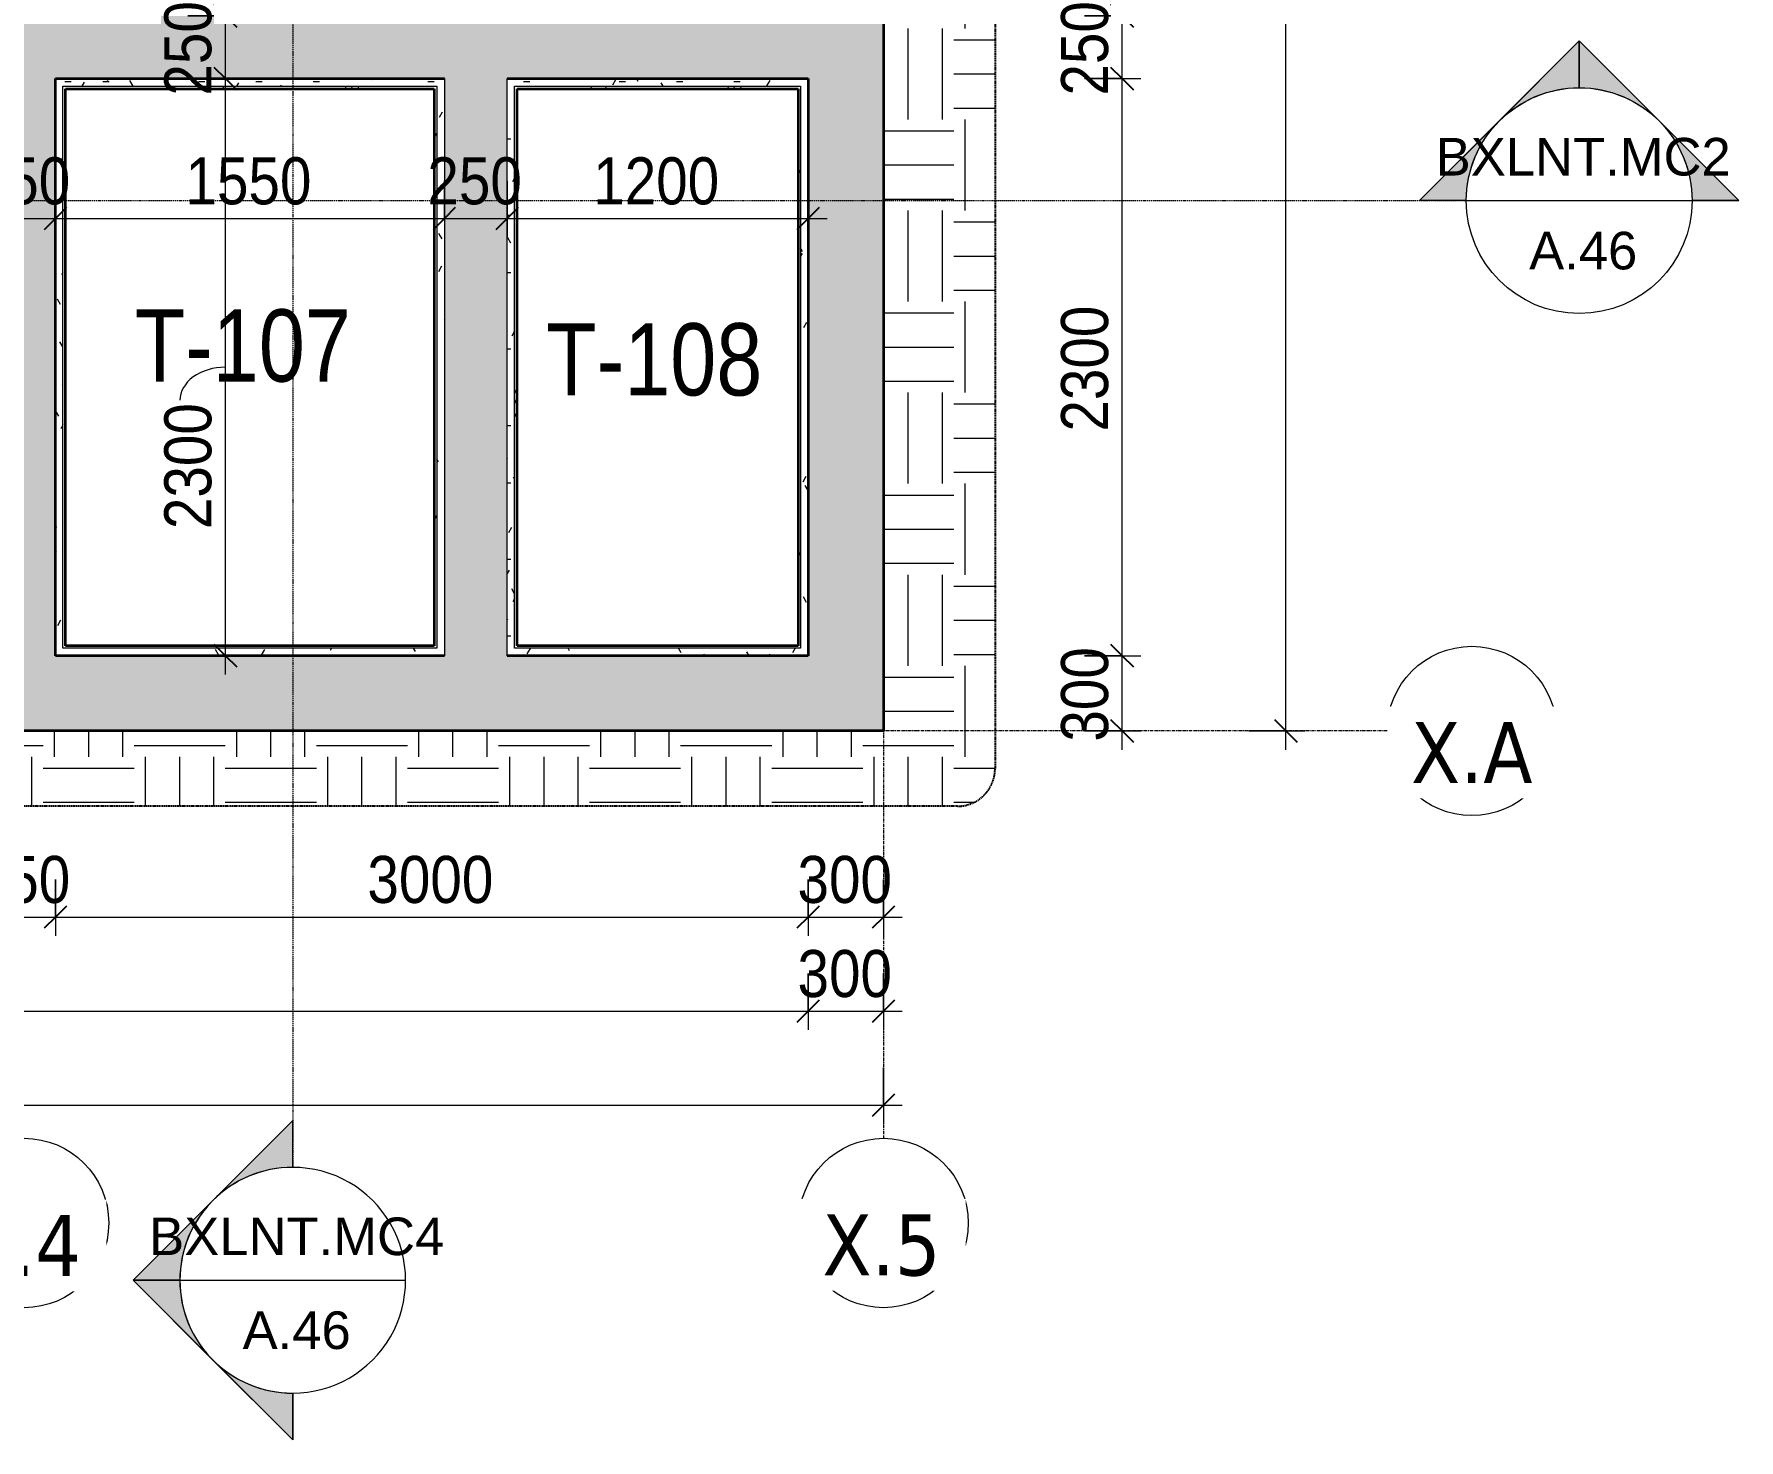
# Model space of a CAD drawing. Header units: millimetres. Extents: x 83532 to 228915, y -7302 to 22802.
# Drawn here: x 97948 to 104742, y 12111 to 17715 of the extents above; entities that cross this region are included whole.
import ezdxf

# ---------------------------------------------------------------- set-up
doc = ezdxf.new("R2010")
doc.units = ezdxf.units.MM
for name, pattern in [('Dash - Tight', [4.5, 3, -1.5]), ('Dash Dot 3_16_', [7.9375, 4.7625, -1.5875, 0, -1.5875]), ('Grid Line', [22.225, 12.7, -3.175, 3.175, -3.175]), ('Hidden', [7.14375, 4.7625, -2.38125])]:
    doc.linetypes.add(name, pattern=pattern)
for name, color, linetype, lineweight in [('A-ANNO-DIMS', 211, 'Continuous', 9), ('A-ANNO-DIMS-75', 211, 'Continuous', 9), ('A-DETL-GENF-1', 9, 'Continuous', 18), ('A-DETL-GENF-2', 92, 'Dash - Tight', 18), ('A-DETL-GENF-3', 92, 'Hidden', 25), ('A-DETL-MEDM', 33, 'Continuous', 35), ('A-DETL-THIN', 151, 'Continuous', 18), ('A-WALL', 113, 'Continuous', 18), ('A-WALL-PATT-1', 111, 'Continuous', 18), ('G-ANNO-SYMB', 111, 'Continuous', 9), ('G-ANNO-SYMB-1', 111, 'Dash Dot 3_16_', 18), ('G-IMPT-1', 7, 'Continuous', 18), ('I-WALL-1', 2, 'Continuous', 35), ('M-EQPM', 50, 'Continuous', 18), ('S-GRID-1', 1, 'Grid Line', 9), ('S-GRID-IDEN', 1, 'Continuous', 9)]:
    doc.layers.add(name, color=color, linetype=linetype, lineweight=lineweight)
doc.styles.add('Arial', font='arial.ttf', dxfattribs={"height": 150})
doc.styles.add('Tahoma_B', font='tahomabd.ttf', dxfattribs={"height": 243.75})
doc.styles.add('UTM Avo', font='', dxfattribs={"width": 0.9, "height": 187.5})
doc.styles.add('VNI-Helve-Condense', font='', dxfattribs={"height": 288})
doc.styles.get('UTM Avo').set_extended_font_data('UTM Avo')
doc.styles.get('VNI-Helve-Condense').set_extended_font_data('VNI-Helve-Condense')
doc.dimstyles.new('1_Dim_chi_tiet_2_5', dxfattribs={"dimscale": 304.8, "dimtxt": 187.368928, "dimasz": 0.295276, "dimexe": 0.246063, "dimexo": 0.0625, "dimgap": 0.024606, "dimtad": 1, "dimdec": 0, "dimrnd": 5, "dimzin": 0, "dimdsep": 46, "dimtxsty": 'UTM Avo', "dimblk1": 'OBLIQUE', "dimblk2": 'OBLIQUE', "dimsah": 1, "dimcen": 0.09, "dimdle": 0.246063, "dimazin": 0, "dimtfac": 1, "dimtdec": 4, "dimtix": 1, "dimtmove": 0, "dimatfit": 3, "dimfxl": 0.492126, "dimfxlon": 1, "dimtvp": 1, "dimtolj": 1, "dimtzin": 0, "dimarcsym": 2})
doc.dimstyles.new('1_Dim_chi_tiet_2_5_1', dxfattribs={"dimscale": 304.8, "dimtxt": 187.368928, "dimasz": 0.295276, "dimexe": 0.246063, "dimexo": 0.0625, "dimgap": 0.024606, "dimtad": 1, "dimdec": 0, "dimrnd": 5, "dimzin": 0, "dimdsep": 46, "dimtxsty": 'UTM Avo', "dimblk1": 'OBLIQUE', "dimblk2": 'OBLIQUE', "dimsah": 1, "dimcen": 0.09, "dimdle": 0.246063, "dimazin": 0, "dimtfac": 1, "dimtdec": 4, "dimtix": 1, "dimtmove": 1, "dimatfit": 3, "dimfxl": 0.492126, "dimfxlon": 1, "dimtvp": 1, "dimtolj": 1, "dimtzin": 0, "dimarcsym": 2})
pattern_1 = [(0, (0, 0), (304.8, 76.2), [25.146, -203.454, 25.146, -203.454, -1219.2]), (0, (0, 0), (304.8, 76.2), [-457.2, 25.146, -432.054, 25.146, -203.454, -533.4]), (0, (0, 0), (304.8, 76.2), [-1143, 25.146, -127.254, 25.146, -355.854]), (120, (114.3, 38.1), (-218.391136, 225.864543), [25.146, -203.454, 25.146, -203.454, -1219.2]), (120, (114.3, 38.1), (-218.391136, 225.864543), [-457.2, 25.146, -432.054, 25.146, -203.454, -533.4]), (120, (114.3, 38.1), (-218.391136, 225.864543), [-1143, 25.146, -127.254, 25.146, -355.854]), (240, (152.4, 190.5), (-86.408864, -302.064543), [25.146, -203.454, 25.146, -203.454, -1219.2]), (240, (152.4, 190.5), (-86.408864, -302.064543), [-457.2, 25.146, -432.054, 25.146, -203.454, -533.4]), (240, (152.4, 190.5), (-86.408864, -302.064543), [-1143, 25.146, -127.254, 25.146, -355.854])]
pattern_2 = [(63.435, (1790.26, 104.33), (-0.0014, 1524.001), [532.463, -2875.304]), (63.435, (266.26, 104.33), (-0.0014, 1524.001), [532.463, -2875.304]), (63.435, (2519.8, 398.8), (-0.0014, 1524.001), [532.463, -2875.304]), (63.435, (995.8, 398.8), (-0.0014, 1524.001), [532.463, -2875.304]), (63.435, (2409.4, 294.83), (-0.0014, 1524.001), [532.463, -2875.304]), (63.435, (885.4, 294.83), (-0.0014, 1524.001), [532.463, -2875.304]), (63.435, (2296.8, 890.1), (-0.0014, 1524.001), [258.802, -3148.965]), (63.435, (772.8, 890.1), (-0.0014, 1524.001), [258.802, -3148.965]), (63.435, (2223.2, 797.95), (-0.0014, 1524.001), [532.463, -2875.304]), (63.435, (699.2, 797.95), (-0.0014, 1524.001), [532.463, -2875.304]), (63.435, (2236.2, 864.1), (-0.0014, 1524.001), [532.463, -2875.304]), (63.435, (712.2, 864.1), (-0.0014, 1524.001), [532.463, -2875.304]), (63.435, (1621.35, 573.94), (-0.0014, 1524.001), [532.463, -2875.304]), (63.435, (97.35, 573.94), (-0.0014, 1524.001), [532.463, -2875.304]), (63.435, (1634.34, 651.9), (-0.0014, 1524.001), [532.463, -2875.304]), (63.435, (110.34, 651.9), (-0.0014, 1524.001), [532.463, -2875.304]), (63.435, (1637.84, 708.1), (-0.0014, 1524.001), [532.463, -2875.304]), (63.435, (113.84, 708.1), (-0.0014, 1524.001), [532.463, -2875.304])]

# ---------------------------------------------------------------- blocks, each defined once
blk = doc.blocks.new('TKTC_BE NGAM TANG HAM_260130 - TKTC_XREF_260130_MB BE NGAM TANG HAM_dwg-4017279-TKCS_BỂ XLNT - MẶT BẰNG ĐÁY BỂ')
at = {"layer": 'G-IMPT-1', "char_height": 288, "width": 1097.641, "attachment_point": 2, "line_spacing_factor": 1.081022, "style": 'VNI-Helve-Condense'}
for s, insert in [('T-107', (-104372.4, -148154.6)), ('T-108', (-102732.8, -148209.8))]:
    blk.add_mtext(s, dxfattribs=dict(at, insert=insert))
blk = doc.blocks.new('TKTC_BE NGAM TANG HAM_260130 - TKTC_BE NGAM TANG HAM_260130-2131746-TKCS_BỂ XLNT - MẶT BẰNG ĐÁY BỂ')
blk.add_blockref('TKTC_BE NGAM TANG HAM_260130 - TKTC_XREF_260130_MB BE NGAM TANG HAM_dwg-4017279-TKCS_BỂ XLNT - MẶT BẰNG ĐÁY BỂ', (169499.1, 147535))
blk = doc.blocks.new('BORDER VIEW - BORDER VIEW-3417079-TKCS_BỂ XLNT - MẶT BẰNG ĐÁY BỂ')
at = {"layer": 'A-DETL-GENF-3'}
for p, q in [((15994.7, 6669), (15994.7, 150)), ((15844.7, 0), (150, 0))]:
    blk.add_line(p, q, dxfattribs=at)
blk.add_arc((15844.7, 150), 150, 270, 0, dxfattribs=at)
blk = doc.blocks.new('Section - M_Section Head - Filled-352373-TKCS_BỂ XLNT - MẶT BẰNG ĐÁY BỂ')
at = {"layer": 'G-ANNO-SYMB'}
h = blk.add_hatch(color=256, dxfattribs=at)
edge = h.paths.add_edge_path()
edge.add_line((-6, 8.485), (-6, 6))
edge.add_arc((-6, 0), 6, 90, 135)
edge.add_line((-10.243, 4.243), (-6, 8.485))
h = blk.add_hatch(color=256, dxfattribs=at)
edge = h.paths.add_edge_path()
edge.add_line((-6, 8.485), (-1.757, 4.243))
edge.add_arc((-6, 0), 6, 45, 90)
edge.add_line((-6, 6), (-6, 8.485))
h = blk.add_hatch(color=256, dxfattribs=at)
edge = h.paths.add_edge_path()
edge.add_line((-14.485, 0), (-10.243, 4.243))
edge.add_arc((-6, 0), 6, 135, 180)
edge.add_line((-12, 0), (-14.485, 0))
h = blk.add_hatch(color=256, dxfattribs=at)
edge = h.paths.add_edge_path()
edge.add_line((2.485, 0), (0, 0))
edge.add_arc((-6, 0), 6, 360, 405)
edge.add_line((-1.757, 4.243), (2.485, 0))
for p, q in [((-6, 8.485), (-14.485, 0)), ((-6, 8.485), (-10.243, 4.243)), ((-6, 8.485), (2.485, 0)), ((-6, 6), (-6, 8.485)), ((-6, 8.485), (-6, 6)), ((-1.757, 4.243), (-6, 8.485)), ((-10.243, 4.243), (-14.485, 0)), ((2.485, 0), (-1.757, 4.243)), ((-14.485, 0), (-12, 0)), ((0, 0), (2.485, 0)), ((-12, 0), (-14.485, 0)), ((0, 0), (2.485, 0))]:
    blk.add_line(p, q, dxfattribs=at)
for start, end in [(360, 180), (90, 135), (45, 90), (135, 180), (360, 45), (180, 360)]:
    blk.add_arc((-6, 0), 6, start, end, dxfattribs=at)
blk = doc.blocks.new('Grid - M_Grid Head - Circle-353313-TKCS_BỂ XLNT - MẶT BẰNG ĐÁY BỂ')
at = {"layer": 'S-GRID-IDEN'}
blk.add_circle((0, 0), 4.5, dxfattribs=at)
blk = doc.blocks.new('DIMBLOCK1-TKCS_BỂ XLNT - MẶT BẰNG ĐÁY BỂ')
at = {"layer": 'A-ANNO-DIMS-75'}
for p, q in [((86182.6, 13970.3), (86182.6, 13745.3)), ((86182.6, 13820.3), (86182.6, 13970.3)), ((101032.6, 13970.3), (101032.6, 13745.3)), ((101032.6, 13820.3), (101032.6, 13970.3)), ((86107.6, 13820.3), (101032.6, 13820.3))]:
    blk.add_line(p, q, dxfattribs=at)
at = {"layer": 'A-ANNO-DIMS-75', "lineweight": 25}
for p, q in [((86182.6, 13820.3), (86227.6, 13865.3)), ((101032.6, 13820.3), (101077.6, 13865.3)), ((86182.6, 13820.3), (86137.6, 13775.3)), ((101032.6, 13820.3), (100987.6, 13775.3))]:
    blk.add_line(p, q, dxfattribs=at)
at = {"layer": 'A-ANNO-DIMS-75', "color": 0, "insert": (93286.6, 14063.9), "char_height": 187.5, "width": 770.294, "attachment_point": 1, "line_spacing_factor": 1.110334, "style": 'UTM Avo'}
blk.add_mtext('14850', dxfattribs=at)
blk = doc.blocks.new('_Oblique')
at = {"color": 0, "linetype": 'ByBlock', "lineweight": -2}
blk.add_line((-0.5, -0.5), (0.5, 0.5), dxfattribs=at)
blk = doc.blocks.new('DIMBLOCK2-TKCS_BỂ XLNT - MẶT BẰNG ĐÁY BỂ')
at = {"layer": 'A-ANNO-DIMS-75'}
for p, q in [((101032.6, 13970.3), (101032.6, 13745.3)), ((101032.6, 13820.3), (101032.6, 13970.3)), ((101332.6, 13970.3), (101332.6, 13745.3)), ((101332.6, 13820.3), (101332.6, 13970.3)), ((101032.6, 13820.3), (101407.6, 13820.3))]:
    blk.add_line(p, q, dxfattribs=at)
at = {"layer": 'A-ANNO-DIMS-75', "lineweight": 25}
for p, q in [((101032.6, 13820.3), (101077.6, 13865.3)), ((101332.6, 13820.3), (101377.6, 13865.3)), ((101032.6, 13820.3), (100987.6, 13775.3)), ((101332.6, 13820.3), (101287.6, 13775.3))]:
    blk.add_line(p, q, dxfattribs=at)
at = {"layer": 'A-ANNO-DIMS-75', "color": 0, "insert": (100990, 14063.9), "char_height": 187.5, "width": 462.177, "attachment_point": 1, "line_spacing_factor": 1.110334, "style": 'UTM Avo'}
blk.add_mtext('300', dxfattribs=at)
blk = doc.blocks.new('DIMBLOCK3-TKCS_BỂ XLNT - MẶT BẰNG ĐÁY BỂ')
at = {"layer": 'A-ANNO-DIMS-75'}
for p, q in [((86182.6, 13595.3), (86182.6, 13370.3)), ((86182.6, 13445.3), (86182.6, 13595.3)), ((101332.6, 13595.3), (101332.6, 13370.3)), ((101332.6, 13445.3), (101332.6, 13595.3)), ((86107.6, 13445.3), (101407.6, 13445.3))]:
    blk.add_line(p, q, dxfattribs=at)
at = {"layer": 'A-ANNO-DIMS-75', "lineweight": 25}
for p, q in [((86182.6, 13445.3), (86227.6, 13490.3)), ((101332.6, 13445.3), (101377.6, 13490.3)), ((86182.6, 13445.3), (86137.6, 13400.3)), ((101332.6, 13445.3), (101287.6, 13400.3))]:
    blk.add_line(p, q, dxfattribs=at)
at = {"layer": 'A-ANNO-DIMS-75', "color": 0, "insert": (93436.6, 13688.9), "char_height": 187.5, "width": 770.294, "attachment_point": 1, "line_spacing_factor": 1.110334, "style": 'UTM Avo'}
blk.add_mtext('15150', dxfattribs=at)
blk = doc.blocks.new('DIMBLOCK4-TKCS_BỂ XLNT - MẶT BẰNG ĐÁY BỂ')
at = {"layer": 'A-ANNO-DIMS-75'}
for p, q in [((102134, 15236.9), (102359, 15236.9)), ((102284, 15236.9), (102134, 15236.9)), ((102284, 14861.9), (102284, 15236.9)), ((102134, 14936.9), (102359, 14936.9)), ((102284, 14936.9), (102134, 14936.9))]:
    blk.add_line(p, q, dxfattribs=at)
at = {"layer": 'A-ANNO-DIMS-75', "lineweight": 25}
for p, q in [((102284, 15236.9), (102239, 15281.9)), ((102284, 15236.9), (102329, 15191.9)), ((102284, 14936.9), (102239, 14981.9)), ((102284, 14936.9), (102329, 14891.9))]:
    blk.add_line(p, q, dxfattribs=at)
at = {"layer": 'A-ANNO-DIMS-75', "color": 0, "insert": (102040.4, 14894.4), "char_height": 187.5, "width": 462.177, "attachment_point": 1, "rotation": 90, "line_spacing_factor": 1.110334, "style": 'UTM Avo'}
blk.add_mtext('300', dxfattribs=at)
blk = doc.blocks.new('DIMBLOCK5-TKCS_BỂ XLNT - MẶT BẰNG ĐÁY BỂ')
at = {"layer": 'A-ANNO-DIMS-75'}
for p, q in [((102134, 17536.9), (102359, 17536.9)), ((102284, 17536.9), (102134, 17536.9)), ((102284, 15236.9), (102284, 17536.9)), ((102134, 15236.9), (102359, 15236.9)), ((102284, 15236.9), (102134, 15236.9))]:
    blk.add_line(p, q, dxfattribs=at)
at = {"layer": 'A-ANNO-DIMS-75', "lineweight": 25}
for p, q in [((102284, 17536.9), (102239, 17581.9)), ((102284, 17536.9), (102329, 17491.9)), ((102284, 15236.9), (102239, 15281.9)), ((102284, 15236.9), (102329, 15191.9))]:
    blk.add_line(p, q, dxfattribs=at)
at = {"layer": 'A-ANNO-DIMS-75', "color": 0, "insert": (102040.4, 16130.2), "char_height": 187.5, "width": 616.236, "attachment_point": 1, "rotation": 90, "line_spacing_factor": 1.110334, "style": 'UTM Avo'}
blk.add_mtext('2300', dxfattribs=at)
blk = doc.blocks.new('DIMBLOCK6-TKCS_BỂ XLNT - MẶT BẰNG ĐÁY BỂ')
at = {"layer": 'A-ANNO-DIMS-75', "lineweight": 25}
for p, q in [((102284, 17786.9), (102239, 17831.9)), ((102284, 17786.9), (102329, 17741.9)), ((102284, 17536.9), (102239, 17581.9)), ((102284, 17536.9), (102329, 17491.9))]:
    blk.add_line(p, q, dxfattribs=at)
at = {"layer": 'A-ANNO-DIMS-75'}
for p, q in [((102134, 17786.9), (102359, 17786.9)), ((102284, 17786.9), (102134, 17786.9)), ((102284, 17536.9), (102284, 17786.9)), ((102134, 17536.9), (102359, 17536.9)), ((102284, 17536.9), (102134, 17536.9))]:
    blk.add_line(p, q, dxfattribs=at)
at = {"layer": 'A-ANNO-DIMS-75', "color": 0, "insert": (102040.4, 17469.4), "char_height": 187.5, "width": 462.177, "attachment_point": 1, "rotation": 90, "line_spacing_factor": 1.110334, "style": 'UTM Avo'}
blk.add_mtext('250', dxfattribs=at)
blk = doc.blocks.new('DIMBLOCK9-TKCS_BỂ XLNT - MẶT BẰNG ĐÁY BỂ')
at = {"layer": 'A-ANNO-DIMS-75', "lineweight": 25}
for p, q in [((102936.8, 21086.9), (102891.8, 21131.9)), ((102936.8, 21086.9), (102981.8, 21041.9)), ((102936.8, 14936.9), (102891.8, 14981.9)), ((102936.8, 14936.9), (102981.8, 14891.9))]:
    blk.add_line(p, q, dxfattribs=at)
at = {"layer": 'A-ANNO-DIMS-75'}
for p, q in [((102936.8, 14861.9), (102936.8, 21161.9)), ((102786.8, 21086.9), (103011.8, 21086.9)), ((102936.8, 21086.9), (102786.8, 21086.9)), ((102786.8, 14936.9), (103011.8, 14936.9)), ((102936.8, 14936.9), (102786.8, 14936.9))]:
    blk.add_line(p, q, dxfattribs=at)
at = {"layer": 'A-ANNO-DIMS-75', "color": 0, "insert": (102693.2, 17755.2), "char_height": 187.5, "width": 616.236, "attachment_point": 1, "rotation": 90, "line_spacing_factor": 1.110334, "style": 'UTM Avo'}
blk.add_mtext('6150', dxfattribs=at)
blk = doc.blocks.new('DIMBLOCK31-TKCS_BỂ XLNT - MẶT BẰNG ĐÁY BỂ')
at = {"layer": 'A-ANNO-DIMS-75'}
for p, q in [((97782.6, 14345.3), (97782.6, 14120.3)), ((97782.6, 14195.3), (97782.6, 14345.3)), ((98032.6, 14345.3), (98032.6, 14120.3)), ((98032.6, 14195.3), (98032.6, 14345.3)), ((97782.6, 14195.3), (98032.6, 14195.3))]:
    blk.add_line(p, q, dxfattribs=at)
at = {"layer": 'A-ANNO-DIMS-75', "lineweight": 25}
for p, q in [((97782.6, 14195.3), (97827.6, 14240.3)), ((98032.6, 14195.3), (98077.6, 14240.3)), ((97782.6, 14195.3), (97737.6, 14150.3)), ((98032.6, 14195.3), (97987.6, 14150.3))]:
    blk.add_line(p, q, dxfattribs=at)
at = {"layer": 'A-ANNO-DIMS-75', "color": 0, "insert": (97715, 14438.9), "char_height": 187.5, "width": 462.177, "attachment_point": 1, "line_spacing_factor": 1.110334, "style": 'UTM Avo'}
blk.add_mtext('250', dxfattribs=at)
blk = doc.blocks.new('DIMBLOCK32-TKCS_BỂ XLNT - MẶT BẰNG ĐÁY BỂ')
at = {"layer": 'A-ANNO-DIMS-75'}
for p, q in [((98032.6, 14345.3), (98032.6, 14120.3)), ((98032.6, 14195.3), (98032.6, 14345.3)), ((101032.6, 14345.3), (101032.6, 14120.3)), ((101032.6, 14195.3), (101032.6, 14345.3)), ((98032.6, 14195.3), (101032.6, 14195.3))]:
    blk.add_line(p, q, dxfattribs=at)
at = {"layer": 'A-ANNO-DIMS-75', "lineweight": 25}
for p, q in [((98032.6, 14195.3), (98077.6, 14240.3)), ((101032.6, 14195.3), (101077.6, 14240.3)), ((98032.6, 14195.3), (97987.6, 14150.3)), ((101032.6, 14195.3), (100987.6, 14150.3))]:
    blk.add_line(p, q, dxfattribs=at)
at = {"layer": 'A-ANNO-DIMS-75', "color": 0, "insert": (99275.8, 14438.9), "char_height": 187.5, "width": 616.236, "attachment_point": 1, "line_spacing_factor": 1.110334, "style": 'UTM Avo'}
blk.add_mtext('3000', dxfattribs=at)
blk = doc.blocks.new('DIMBLOCK33-TKCS_BỂ XLNT - MẶT BẰNG ĐÁY BỂ')
at = {"layer": 'A-ANNO-DIMS-75'}
for p, q in [((101032.6, 14345.3), (101032.6, 14120.3)), ((101032.6, 14195.3), (101032.6, 14345.3)), ((101332.6, 14345.3), (101332.6, 14120.3)), ((101332.6, 14195.3), (101332.6, 14345.3)), ((101032.6, 14195.3), (101407.6, 14195.3))]:
    blk.add_line(p, q, dxfattribs=at)
at = {"layer": 'A-ANNO-DIMS-75', "lineweight": 25}
for p, q in [((101032.6, 14195.3), (101077.6, 14240.3)), ((101332.6, 14195.3), (101377.6, 14240.3)), ((101032.6, 14195.3), (100987.6, 14150.3)), ((101332.6, 14195.3), (101287.6, 14150.3))]:
    blk.add_line(p, q, dxfattribs=at)
at = {"layer": 'A-ANNO-DIMS-75', "color": 0, "insert": (100990, 14438.9), "char_height": 187.5, "width": 462.177, "attachment_point": 1, "line_spacing_factor": 1.110334, "style": 'UTM Avo'}
blk.add_mtext('300', dxfattribs=at)
blk = doc.blocks.new('DIMBLOCK45-TKCS_BỂ XLNT - MẶT BẰNG ĐÁY BỂ')
at = {"layer": 'A-ANNO-DIMS-75'}
for p, q in [((97782.6, 17129.8), (97782.6, 16904.8)), ((97782.6, 16979.8), (97782.6, 17129.8)), ((98032.6, 17129.8), (98032.6, 16904.8)), ((98032.6, 16979.8), (98032.6, 17129.8)), ((97707.6, 16979.8), (98032.6, 16979.8))]:
    blk.add_line(p, q, dxfattribs=at)
at = {"layer": 'A-ANNO-DIMS-75', "lineweight": 25}
for p, q in [((97782.6, 16979.8), (97827.6, 17024.8)), ((98032.6, 16979.8), (98077.6, 17024.8)), ((97782.6, 16979.8), (97737.6, 16934.8)), ((98032.6, 16979.8), (97987.6, 16934.8))]:
    blk.add_line(p, q, dxfattribs=at)
at = {"layer": 'A-ANNO-DIMS-75', "color": 0, "insert": (97715, 17223.4), "char_height": 187.5, "width": 462.177, "attachment_point": 1, "line_spacing_factor": 1.110334, "style": 'UTM Avo'}
blk.add_mtext('250', dxfattribs=at)
blk = doc.blocks.new('DIMBLOCK46-TKCS_BỂ XLNT - MẶT BẰNG ĐÁY BỂ')
at = {"layer": 'A-ANNO-DIMS-75'}
for p, q in [((98032.6, 17129.8), (98032.6, 16904.8)), ((98032.6, 16979.8), (98032.6, 17129.8)), ((99582.6, 17129.8), (99582.6, 16904.8)), ((99582.6, 16979.8), (99582.6, 17129.8)), ((98032.6, 16979.8), (99582.6, 16979.8))]:
    blk.add_line(p, q, dxfattribs=at)
at = {"layer": 'A-ANNO-DIMS-75', "lineweight": 25}
for p, q in [((98032.6, 16979.8), (98077.6, 17024.8)), ((99582.6, 16979.8), (99627.6, 17024.8)), ((98032.6, 16979.8), (97987.6, 16934.8)), ((99582.6, 16979.8), (99537.6, 16934.8))]:
    blk.add_line(p, q, dxfattribs=at)
at = {"layer": 'A-ANNO-DIMS-75', "color": 0, "insert": (98550.8, 17223.4), "char_height": 187.5, "width": 616.236, "attachment_point": 1, "line_spacing_factor": 1.110334, "style": 'UTM Avo'}
blk.add_mtext('1550', dxfattribs=at)
blk = doc.blocks.new('DIMBLOCK47-TKCS_BỂ XLNT - MẶT BẰNG ĐÁY BỂ')
at = {"layer": 'A-ANNO-DIMS-75'}
for p, q in [((99582.6, 17129.8), (99582.6, 16904.8)), ((99582.6, 16979.8), (99582.6, 17129.8)), ((99832.6, 17129.8), (99832.6, 16904.8)), ((99832.6, 16979.8), (99832.6, 17129.8)), ((99582.6, 16979.8), (99832.6, 16979.8))]:
    blk.add_line(p, q, dxfattribs=at)
at = {"layer": 'A-ANNO-DIMS-75', "lineweight": 25}
for p, q in [((99582.6, 16979.8), (99627.6, 17024.8)), ((99832.6, 16979.8), (99877.6, 17024.8)), ((99582.6, 16979.8), (99537.6, 16934.8)), ((99832.6, 16979.8), (99787.6, 16934.8))]:
    blk.add_line(p, q, dxfattribs=at)
at = {"layer": 'A-ANNO-DIMS-75', "color": 0, "insert": (99515, 17223.4), "char_height": 187.5, "width": 462.177, "attachment_point": 1, "line_spacing_factor": 1.110334, "style": 'UTM Avo'}
blk.add_mtext('250', dxfattribs=at)
blk = doc.blocks.new('DIMBLOCK48-TKCS_BỂ XLNT - MẶT BẰNG ĐÁY BỂ')
at = {"layer": 'A-ANNO-DIMS-75'}
for p, q in [((99832.6, 17129.8), (99832.6, 16904.8)), ((99832.6, 16979.8), (99832.6, 17129.8)), ((101032.6, 17129.8), (101032.6, 16904.8)), ((101032.6, 16979.8), (101032.6, 17129.8)), ((99832.6, 16979.8), (101107.6, 16979.8))]:
    blk.add_line(p, q, dxfattribs=at)
at = {"layer": 'A-ANNO-DIMS-75', "lineweight": 25}
for p, q in [((99832.6, 16979.8), (99877.6, 17024.8)), ((101032.6, 16979.8), (101077.6, 17024.8)), ((99832.6, 16979.8), (99787.6, 16934.8)), ((101032.6, 16979.8), (100987.6, 16934.8))]:
    blk.add_line(p, q, dxfattribs=at)
at = {"layer": 'A-ANNO-DIMS-75', "color": 0, "insert": (100175.8, 17223.4), "char_height": 187.5, "width": 616.236, "attachment_point": 1, "line_spacing_factor": 1.110334, "style": 'UTM Avo'}
blk.add_mtext('1200', dxfattribs=at)
blk = doc.blocks.new('DIMBLOCK49-TKCS_BỂ XLNT - MẶT BẰNG ĐÁY BỂ')
at = {"layer": 'A-ANNO-DIMS-75'}
for p, q in [((98560, 17536.9), (98785, 17536.9)), ((98710, 17536.9), (98560, 17536.9)), ((98710, 15161.9), (98710, 17536.9)), ((98560, 15236.9), (98785, 15236.9)), ((98710, 15236.9), (98560, 15236.9))]:
    blk.add_line(p, q, dxfattribs=at)
at = {"layer": 'A-ANNO-DIMS-75', "lineweight": 25}
for p, q in [((98710, 17536.9), (98665, 17581.9)), ((98710, 17536.9), (98755, 17491.9)), ((98710, 15236.9), (98665, 15281.9)), ((98710, 15236.9), (98755, 15191.9))]:
    blk.add_line(p, q, dxfattribs=at)
at = {"layer": 'A-ANNO-DIMS-75'}
blk.add_ellipse((98710, 16255), major_axis=(181, 0), ratio=0.728703, start_param=1.570796, end_param=3.141593, dxfattribs=at)
at = {"layer": 'A-ANNO-DIMS-75', "color": 0, "insert": (98466.4, 15741.5), "char_height": 187.5, "width": 616.236, "attachment_point": 1, "rotation": 90, "line_spacing_factor": 1.110334, "style": 'UTM Avo'}
blk.add_mtext('2300', dxfattribs=at)
blk = doc.blocks.new('DIMBLOCK50-TKCS_BỂ XLNT - MẶT BẰNG ĐÁY BỂ')
at = {"layer": 'A-ANNO-DIMS-75', "lineweight": 25}
for p, q in [((98710, 17786.9), (98665, 17831.9)), ((98710, 17786.9), (98755, 17741.9)), ((98710, 17536.9), (98665, 17581.9)), ((98710, 17536.9), (98755, 17491.9))]:
    blk.add_line(p, q, dxfattribs=at)
at = {"layer": 'A-ANNO-DIMS-75'}
for p, q in [((98560, 17786.9), (98785, 17786.9)), ((98710, 17786.9), (98560, 17786.9)), ((98710, 17536.9), (98710, 17786.9)), ((98560, 17536.9), (98785, 17536.9)), ((98710, 17536.9), (98560, 17536.9))]:
    blk.add_line(p, q, dxfattribs=at)
at = {"layer": 'A-ANNO-DIMS-75', "color": 0, "insert": (98466.4, 17469.4), "char_height": 187.5, "width": 462.177, "attachment_point": 1, "rotation": 90, "line_spacing_factor": 1.110334, "style": 'UTM Avo'}
blk.add_mtext('250', dxfattribs=at)

msp = doc.modelspace()

# ---------------------------------------------------------------- hatches: boundary and pattern name
at = {"layer": 'A-DETL-GENF-1'}
h = msp.add_hatch(dxfattribs=at)
h.set_pattern_fill('FP_4', color=256, style=0, pattern_type=2)
h.set_pattern_definition([(0, (0, 0), (362.902, 362.902), [362.902, -362.902]), (0, (0, 136.1), (362.902, 362.902), [362.902, -362.902]), (0, (0, 272.18), (362.902, 362.902), [362.902, -362.902]), (90, (45.36, 317.54), (-362.902, 362.902), [362.902, -362.902]), (90, (181.45, 317.54), (-362.902, 362.902), [362.902, -362.902]), (90, (317.54, 317.54), (-362.902, 362.902), [362.902, -362.902])])
h.paths.add_polyline_path([(93867.2, 14636.9), (101627.3, 14636.9), (101666.1, 14642), (101702.3, 14657), (101733.4, 14680.9), (101757.2, 14711.9), (101772.2, 14748.1), (101777.3, 14786.9), (101777.3, 21306), (101772.2, 21344.8), (101757.2, 21381), (101733.4, 21412), (101702.3, 21435.9), (101666.1, 21450.9), (101627.3, 21456), (101332.6, 21456), (101332.6, 14936.9), (86182.6, 14936.9), (86182.6, 21456), (85932.6, 21456), (85893.7, 21450.9), (85857.6, 21435.9), (85826.5, 21412), (85802.7, 21381), (85787.7, 21344.8), (85782.6, 21306), (85782.6, 14786.9), (85787.7, 14748.1), (85802.7, 14711.9), (85826.5, 14680.9), (85857.6, 14657), (85893.7, 14642), (85932.6, 14636.9), (91764.1, 14636.9)])
h = msp.add_hatch(dxfattribs=at)
h.set_pattern_fill('FP_3', color=256, style=0, pattern_type=2)
h.set_pattern_definition([(50, (0, 0), (546.5526, -47.8174), [57.15, -628.65]), (355, (0, 0), (-105.7283, 573.17), [45.72, -502.92]), (100.451, (45.55, -4), (440.8275, 525.35), [48.57, -534.27]), (46.184, (0, 152.4), (813.2367, -126.1284), [85.725, -942.975]), (96.636, (67.8, 141.9), (712.2074, 742.2826), [72.855, -801.405]), (351.184, (0, 152.4), (712.215, 742.276), [68.58, -754.38]), (21, (76.2, 114.3), (454.8433, -306.796), [57.15, -628.65]), (326, (76.2, 114.3), (185.4063, 552.5638), [45.72, -502.92]), (71.451, (114.1, 88.73), (640.2512, 245.764), [48.57, -534.27]), (37.5, (0, 0), (9.26637, 253.66504), [5.029, -491.795, 5.029, -505.511, -504.825]), (37.5, (0, 0), (9.26637, 253.66504), [-1007.364, 5.029, -499.796]), (7.5, (0, 0), (200.45944, 300.5414), [5.029, -286.055, 5.029, -480.365, -192.405]), (7.5, (0, 0), (200.45944, 300.5414), [-776.478, 5.029, -187.376]), (327.5, (-169.93, 0), (406.77284, -17.18643), [5.029, -185.471, 5.029, -589.331, -788.67]), (327.5, (-169.93, 0), (406.77284, -17.18643), [-784.86, 5.029, -783.641]), (317.5, (-246.13, 0), (444.3881, 76.2803), [5.029, -242.621, 5.029, -389.687, -560.07]), (317.5, (-246.13, 0), (444.3881, 76.2803), [-642.366, 5.029, -555.041]), (45, (0, 0), (-188.5854, 188.5854), []), (45, (0, 285.75), (-188.5854, 188.5854), [])])
h.paths.add_polyline_path([(89660.9, 14936.9), (101332.6, 14936.9), (101332.6, 21087.2), (86182.6, 21087.2), (86182.6, 14936.9), (87557.8, 14936.9)])
h.paths.add_polyline_path([(89660.9, 15236.9), (86482.6, 15236.9), (86482.6, 16336.3), (90582.6, 16336.3), (90582.6, 15236.9)])
h.paths.add_polyline_path([(94767.6, 15236.9), (94767.6, 20787.2), (97782.6, 20787.2), (97782.6, 15236.9), (95970.4, 15236.9)])
h.paths.add_polyline_path([(90882.6, 15236.9), (90882.6, 20787.2), (92582.6, 20787.2), (92582.6, 15236.9), (91764.1, 15236.9)])
h.paths.add_polyline_path([(92832.6, 15236.9), (92832.6, 20787.2), (94517.6, 20787.2), (94517.6, 15236.9), (93867.2, 15236.9)])
h.paths.add_polyline_path([(98032.6, 15236.9), (98032.6, 17536.9), (99582.6, 17536.9), (99582.6, 15236.9), (98073.5, 15236.9)])
h.paths.add_polyline_path([(99832.6, 15236.9), (99832.6, 17536.9), (101032.6, 17536.9), (101032.6, 15236.9), (100176.6, 15236.9)])
h.paths.add_polyline_path([(89232.6, 16636.3), (88132.6, 16636.3), (88132.6, 19036.9), (89232.6, 19036.9), (89232.6, 17845)])
h.paths.add_polyline_path([(87882.6, 16636.3), (86482.6, 16636.3), (86482.6, 20786.9), (87882.6, 20786.9), (87882.6, 17845)])
h.paths.add_polyline_path([(90582.6, 16636.3), (89482.6, 16636.3), (89482.6, 19036.9), (90582.6, 19036.9), (90582.6, 17845)])
h.paths.add_polyline_path([(98073.5, 17786.9), (98032.6, 17786.9), (98032.6, 20787.2), (101032.6, 20787.2), (101032.6, 17786.9), (100176.6, 17786.9)])
h.paths.add_polyline_path([(90582.6, 19286.9), (88132.6, 19286.9), (88132.6, 20786.9), (90582.6, 20786.9), (90582.6, 19720.1)])
at = {"layer": 'A-WALL-PATT-1'}
h = msp.add_hatch(dxfattribs=at)
h.set_pattern_fill('FP_1', color=256, style=0, pattern_type=2)
h.set_pattern_definition(pattern_1)
h.paths.add_polyline_path([(98062.6, 15236.9), (98062.6, 17536.9), (98032.6, 17536.9), (98032.6, 15236.9)])
h = msp.add_hatch(dxfattribs=at)
h.set_pattern_fill('FP_1', color=256, style=0, pattern_type=2)
h.set_pattern_definition(pattern_1)
h.paths.add_polyline_path([(99408.6, 17506.9), (99552.6, 17506.9), (99552.6, 17536.9), (98062.6, 17536.9), (98062.6, 17506.9), (98073.5, 17506.9)])
h = msp.add_hatch(dxfattribs=at)
h.set_pattern_fill('FP_1', color=256, style=0, pattern_type=2)
h.set_pattern_definition(pattern_1)
h.paths.add_polyline_path([(99582.6, 15236.9), (99582.6, 17536.9), (99552.6, 17536.9), (99552.6, 15236.9)])
h = msp.add_hatch(dxfattribs=at)
h.set_pattern_fill('FP_1', color=256, style=0, pattern_type=2)
h.set_pattern_definition(pattern_1)
h.paths.add_polyline_path([(99832.6, 15236.9), (99862.6, 15236.9), (99862.6, 17536.9), (99832.6, 17536.9), (99832.6, 15970)])
h = msp.add_hatch(dxfattribs=at)
h.set_pattern_fill('FP_1', color=256, style=0, pattern_type=2)
h.set_pattern_definition(pattern_1)
h.paths.add_polyline_path([(99862.6, 17506.9), (101002.6, 17506.9), (101002.6, 17536.9), (99862.6, 17536.9)])
h = msp.add_hatch(dxfattribs=at)
h.set_pattern_fill('FP_1', color=256, style=0, pattern_type=2)
h.set_pattern_definition(pattern_1)
h.paths.add_polyline_path([(101002.6, 15236.9), (101032.6, 15236.9), (101032.6, 17536.9), (101002.6, 17536.9), (101002.6, 15266.9)])
h = msp.add_hatch(dxfattribs=at)
h.set_pattern_fill('FP_2', color=256, style=0, pattern_type=2)
h.set_pattern_definition(pattern_2)
h.paths.add_polyline_path([(99542.6, 17496.9), (99542.6, 17506.9), (98072.6, 17506.9), (98072.6, 17496.9), (98073.5, 17496.9)])
h = msp.add_hatch(dxfattribs=at)
h.set_pattern_fill('FP_2', color=256, style=0, pattern_type=2)
h.set_pattern_definition(pattern_2)
h.paths.add_polyline_path([(99542.6, 15266.9), (99552.6, 15266.9), (99552.6, 17506.9), (99542.6, 17506.9), (99542.6, 15276.9)])
h = msp.add_hatch(dxfattribs=at)
h.set_pattern_fill('FP_2', color=256, style=0, pattern_type=2)
h.set_pattern_definition(pattern_2)
h.paths.add_polyline_path([(99872.6, 15266.9), (99872.6, 17506.9), (99862.6, 17506.9), (99862.6, 15266.9)])
h = msp.add_hatch(dxfattribs=at)
h.set_pattern_fill('FP_2', color=256, style=0, pattern_type=2)
h.set_pattern_definition(pattern_2)
h.paths.add_polyline_path([(100992.6, 17496.9), (100992.6, 17506.9), (99872.6, 17506.9), (99872.6, 17496.9), (100176.6, 17496.9)])
h = msp.add_hatch(dxfattribs=at)
h.set_pattern_fill('FP_2', color=256, style=0, pattern_type=2)
h.set_pattern_definition(pattern_2)
h.paths.add_polyline_path([(100992.6, 15266.9), (101002.6, 15266.9), (101002.6, 17506.9), (100992.6, 17506.9), (100992.6, 15276.9)])
h = msp.add_hatch(dxfattribs=at)
h.set_pattern_fill('FP_1', color=256, style=0, pattern_type=2)
h.set_pattern_definition(pattern_1)
h.paths.add_polyline_path([(99542.6, 15236.9), (99552.6, 15236.9), (99552.6, 15266.9), (98062.6, 15266.9), (98062.6, 15236.9), (98073.5, 15236.9)])
h = msp.add_hatch(dxfattribs=at)
h.set_pattern_fill('FP_1', color=256, style=0, pattern_type=2)
h.set_pattern_definition(pattern_1)
h.paths.add_polyline_path([(100992.6, 15236.9), (101002.6, 15236.9), (101002.6, 15266.9), (99862.6, 15266.9), (99862.6, 15236.9), (100176.6, 15236.9)])

# ---------------------------------------------------------------- linework, layer by layer
at = {"layer": 'A-DETL-MEDM'}
for p, q in [((101332.6, 21456), (101332.6, 14936.9)), ((98032.6, 15236.9), (98032.6, 17536.9)), ((98032.6, 17536.9), (99582.6, 17536.9)), ((99832.6, 17536.9), (101032.6, 17536.9)), ((101032.6, 17536.9), (101032.6, 15236.9)), ((99582.6, 15236.9), (98032.6, 15236.9)), ((101032.6, 15236.9), (99832.6, 15236.9)), ((101332.6, 14936.9), (86182.6, 14936.9))]:
    msp.add_line(p, q, dxfattribs=at)
at = {"layer": 'A-DETL-THIN'}
for p, q in [((99582.6, 17536.9), (99582.6, 15236.9)), ((99832.6, 15236.9), (99832.6, 17536.9))]:
    msp.add_line(p, q, dxfattribs=at)
at = {"layer": 'A-WALL'}
for p, q in [((98062.6, 15266.9), (98062.6, 17506.9)), ((98062.6, 17506.9), (99552.6, 17506.9)), ((99552.6, 17506.9), (99552.6, 15266.9)), ((99862.6, 15266.9), (99862.6, 17506.9)), ((99862.6, 17506.9), (101002.6, 17506.9)), ((101002.6, 17506.9), (101002.6, 15266.9)), ((99552.6, 15266.9), (98062.6, 15266.9)), ((101002.6, 15266.9), (99862.6, 15266.9))]:
    msp.add_line(p, q, dxfattribs=at)
at = {"layer": 'G-ANNO-SYMB'}
for p, q in [((103655.5, 17050.7), (104555.5, 17050.7)), ((98528.2, 12747.6), (99428.2, 12747.6))]:
    msp.add_line(p, q, dxfattribs=at)
at = {"layer": 'G-ANNO-SYMB-1'}
for p, q in [((98978.2, 22221.6), (98978.2, 13197.6)), ((84426.2, 17050.7), (103655.5, 17050.7))]:
    msp.add_line(p, q, dxfattribs=at)
at = {"layer": 'I-WALL-1'}
for p, q in [((98072.6, 15276.9), (98072.6, 17496.9)), ((98072.6, 17496.9), (99542.6, 17496.9)), ((99542.6, 17496.9), (99542.6, 15276.9)), ((99872.6, 15276.9), (99872.6, 17496.9)), ((99872.6, 17496.9), (100992.6, 17496.9)), ((100992.6, 17496.9), (100992.6, 15276.9)), ((99542.6, 15276.9), (98072.6, 15276.9)), ((100992.6, 15276.9), (99872.6, 15276.9))]:
    msp.add_line(p, q, dxfattribs=at)
at = {"layer": 'S-GRID-1'}
for p, q in [((101332.6, 19716.3), (101332.6, 15188.3)), ((101332.6, 15188.3), (101332.6, 13313.3)), ((101464.9, 14936.9), (86088.1, 14936.9))]:
    msp.add_line(p, q, dxfattribs=at)

# ---------------------------------------------------------------- block references
at = {"layer": 'A-DETL-GENF-2'}
msp.add_blockref('BORDER VIEW - BORDER VIEW-3417079-TKCS_BỂ XLNT - MẶT BẰNG ĐÁY BỂ', (85782.6, 14636.9), dxfattribs=at)
at = {"layer": 'G-ANNO-SYMB', "extrusion": (0, 0, -1), "xscale": 74.99999999999996, "yscale": 74.99999999999996, "zscale": 74.99999999999996}
msp.add_blockref('Section - M_Section Head - Filled-352373-TKCS_BỂ XLNT - MẶT BẰNG ĐÁY BỂ', (-103655.5, 17050.7), dxfattribs=at)
at = {"layer": 'G-ANNO-SYMB', "xscale": 74.99999999999996, "yscale": 74.99999999999996, "zscale": 74.99999999999996, "rotation": 89.99999999999947}
msp.add_blockref('Section - M_Section Head - Filled-352373-TKCS_BỂ XLNT - MẶT BẰNG ĐÁY BỂ', (98978.2, 13197.6), dxfattribs=at)
at = {"layer": 'M-EQPM'}
msp.add_blockref('TKTC_BE NGAM TANG HAM_260130 - TKTC_BE NGAM TANG HAM_260130-2131746-TKCS_BỂ XLNT - MẶT BẰNG ĐÁY BỂ', (33652.6, 17236.9), dxfattribs=at)
at = {"layer": 'S-GRID-IDEN', "xscale": 74.99999999999996, "yscale": 74.99999999999996, "zscale": 74.99999999999996}
for p, rotation in [((103677.4, 14936.9), 89.9999999999998), ((97907.6, 12975.8), 180), ((101332.6, 12975.8), 180)]:
    msp.add_blockref('Grid - M_Grid Head - Circle-353313-TKCS_BỂ XLNT - MẶT BẰNG ĐÁY BỂ', p, dxfattribs=dict(at, rotation=rotation))

# ---------------------------------------------------------------- texts
at = {"layer": 'G-ANNO-SYMB', "char_height": 150, "attachment_point": 5, "line_spacing_factor": 0.936439, "style": 'Arial'}
for s, insert, width in [('\\pt952.5,1905,2857.5,3810,4762.5,5715,6667.5,7620,8572.5,9525,10477.5,11430,12382.5,13335,14287.5,15240,16192.5,17145,18097.5,19050,20002.5,20955,21907.5,22860,23812.5,24765,25717.5,26670,27622.5,28575,29527.5,30480;BXLNT.MC2', (104121.4, 17224.7), 1200.75), ('\\pt952.5,1905,2857.5,3810,4762.5,5715,6667.5,7620,8572.5,9525,10477.5,11430,12382.5,13335,14287.5,15240,16192.5,17145,18097.5,19050,20002.5,20955,21907.5,22860,23812.5,24765,25717.5,26670,27622.5,28575,29527.5,30480;A.46', (104121.4, 16850.5), 446.25), ('\\pt952.5,1905,2857.5,3810,4762.5,5715,6667.5,7620,8572.5,9525,10477.5,11430,12382.5,13335,14287.5,15240,16192.5,17145,18097.5,19050,20002.5,20955,21907.5,22860,23812.5,24765,25717.5,26670,27622.5,28575,29527.5,30480;BXLNT.MC4', (98994.1, 12921.6), 1200.75), ('\\pt952.5,1905,2857.5,3810,4762.5,5715,6667.5,7620,8572.5,9525,10477.5,11430,12382.5,13335,14287.5,15240,16192.5,17145,18097.5,19050,20002.5,20955,21907.5,22860,23812.5,24765,25717.5,26670,27622.5,28575,29527.5,30480;A.46', (98994.1, 12547.4), 446.25)]:
    msp.add_mtext(s, dxfattribs=dict(at, insert=insert, width=width))

# ---------------------------------------------------------------- dimensions: what is measured, and where the dimension line sits
at = {"layer": 'A-ANNO-DIMS'}
for base, p1, p2, override, picture, middle in [((102936.8, 21086.9), (102786.8, 14936.9), (102786.8, 21086.9), {"dimpost": '<>', "dimfxl": 6150}, 'DIMBLOCK9-TKCS_BỂ XLNT - MẶT BẰNG ĐÁY BỂ', (102832.3, 18011.9)), ((98710, 17786.9), (98560, 17536.9), (98560, 17786.9), {"dimpost": '<>', "dimfxl": 250}, 'DIMBLOCK50-TKCS_BỂ XLNT - MẶT BẰNG ĐÁY BỂ', (98605.4, 17661.9)), ((102284, 17786.9), (102134, 17536.9), (102134, 17786.9), {"dimpost": '<>', "dimfxl": 250}, 'DIMBLOCK6-TKCS_BỂ XLNT - MẶT BẰNG ĐÁY BỂ', (102179.5, 17661.9)), ((102284, 17536.9), (102134, 15236.9), (102134, 17536.9), {"dimpost": '<>', "dimfxl": 2300}, 'DIMBLOCK5-TKCS_BỂ XLNT - MẶT BẰNG ĐÁY BỂ', (102179.5, 16386.9)), ((102284, 15236.9), (102134, 14936.9), (102134, 15236.9), {"dimpost": '<>', "dimfxl": 300}, 'DIMBLOCK4-TKCS_BỂ XLNT - MẶT BẰNG ĐÁY BỂ', (102179.5, 15086.9))]:
    dim = msp.add_linear_dim(base=base, p1=p1, p2=p2, angle=90, dimstyle='1_Dim_chi_tiet_2_5', override=override, dxfattribs=at)
    dim.commit()
    dim.dimension.update_dxf_attribs({"geometry": picture, "text_midpoint": middle})
dim = msp.add_linear_dim(base=(98710, 17536.9), p1=(98560, 15236.9), p2=(98560, 17536.9), angle=90, dimstyle='1_Dim_chi_tiet_2_5_1', override={"dimpost": '<>', "dimfxl": 2300}, dxfattribs=at)
dim.commit()
dim.dimension.update_dxf_attribs({"geometry": 'DIMBLOCK49-TKCS_BỂ XLNT - MẶT BẰNG ĐÁY BỂ', "text_midpoint": (98591.4, 16049.6), "dimtype": 160, "text_rotation": 90})
for base, p1, p2, override, picture, middle in [((98032.6, 16979.8), (97782.6, 17129.8), (98032.6, 17129.8), {"dimpost": '<>', "dimfxl": 250}, 'DIMBLOCK45-TKCS_BỂ XLNT - MẶT BẰNG ĐÁY BỂ', (97907.6, 17084.3)), ((99582.6, 16979.8), (98032.6, 17129.8), (99582.6, 17129.8), {"dimpost": '<>', "dimfxl": 1550}, 'DIMBLOCK46-TKCS_BỂ XLNT - MẶT BẰNG ĐÁY BỂ', (98807.6, 17084.3)), ((99832.6, 16979.8), (99582.6, 17129.8), (99832.6, 17129.8), {"dimpost": '<>', "dimfxl": 250}, 'DIMBLOCK47-TKCS_BỂ XLNT - MẶT BẰNG ĐÁY BỂ', (99707.6, 17084.3)), ((101032.6, 16979.8), (99832.6, 17129.8), (101032.6, 17129.8), {"dimpost": '<>', "dimfxl": 1200}, 'DIMBLOCK48-TKCS_BỂ XLNT - MẶT BẰNG ĐÁY BỂ', (100432.6, 17084.3)), ((98032.6, 14195.3), (97782.6, 14345.3), (98032.6, 14345.3), {"dimpost": '<>', "dimfxl": 250}, 'DIMBLOCK31-TKCS_BỂ XLNT - MẶT BẰNG ĐÁY BỂ', (97907.6, 14299.8)), ((101032.6, 14195.3), (98032.6, 14345.3), (101032.6, 14345.3), {"dimpost": '<>', "dimfxl": 3000}, 'DIMBLOCK32-TKCS_BỂ XLNT - MẶT BẰNG ĐÁY BỂ', (99532.6, 14299.8)), ((101332.6, 14195.3), (101032.6, 14345.3), (101332.6, 14345.3), {"dimpost": '<>', "dimfxl": 300}, 'DIMBLOCK33-TKCS_BỂ XLNT - MẶT BẰNG ĐÁY BỂ', (101182.6, 14299.8)), ((101032.6, 13820.3), (86182.6, 13970.3), (101032.6, 13970.3), {"dimpost": '<>', "dimfxl": 14850}, 'DIMBLOCK1-TKCS_BỂ XLNT - MẶT BẰNG ĐÁY BỂ', (93607.6, 13924.8)), ((101332.6, 13820.3), (101032.6, 13970.3), (101332.6, 13970.3), {"dimpost": '<>', "dimfxl": 300}, 'DIMBLOCK2-TKCS_BỂ XLNT - MẶT BẰNG ĐÁY BỂ', (101182.6, 13924.8)), ((101332.6, 13445.3), (86182.6, 13595.3), (101332.6, 13595.3), {"dimpost": '<>', "dimfxl": 15150}, 'DIMBLOCK3-TKCS_BỂ XLNT - MẶT BẰNG ĐÁY BỂ', (93757.6, 13549.8))]:
    dim = msp.add_linear_dim(base=base, p1=p1, p2=p2, dimstyle='1_Dim_chi_tiet_2_5', override=override, dxfattribs=at)
    dim.commit()
    dim.dimension.update_dxf_attribs({"geometry": picture, "text_midpoint": middle})

# ---------------------------------------------------------------- next in the draw order: texts
at = {"layer": 'S-GRID-IDEN', "char_height": 243.75, "attachment_point": 5, "line_spacing_factor": 0.996129, "style": 'Tahoma_B', "bg_fill": 3, "box_fill_scale": 1.25, "bg_fill_color": 256, "bg_fill_true_color": 13158600, "bg_fill_transparency": 0}
for s, insert, width in [('\\pt952.49944,1904.99888,2857.50075,3810.00019,4762.49962,5714.99906,6667.50094,7620.00037,8572.49981,9524.99925,10477.50113,11430.00056,12382.5,13334.99944,14287.49888,15240.00075,16192.50019,17144.99963,18097.49906,19050.00094,20002.50038,20954.99981,21907.49925,22860.00113,23812.50056,24765,25717.49944,26669.99887,27622.50075,28575.00019,29527.49963,30479.99906;X.A', (103677.1, 14851), 565.5), ('\\pt952.49944,1904.99888,2857.50075,3810.00019,4762.49962,5714.99906,6667.50094,7620.00037,8572.49981,9524.99925,10477.50113,11430.00056,12382.5,13334.99944,14287.49888,15240.00075,16192.50019,17144.99963,18097.49906,19050.00094,20002.50038,20954.99981,21907.49925,22860.00113,23812.50056,24765,25717.49944,26669.99887,27622.50075,28575.00019,29527.49963,30479.99906;X.4', (97899.5, 12886.1), 550.5), ('\\pt952.49944,1904.99888,2857.50075,3810.00019,4762.49962,5714.99906,6667.50094,7620.00037,8572.49981,9524.99925,10477.50113,11430.00056,12382.5,13334.99944,14287.49888,15240.00075,16192.50019,17144.99963,18097.49906,19050.00094,20002.50038,20954.99981,21907.49925,22860.00113,23812.50056,24765,25717.49944,26669.99887,27622.50075,28575.00019,29527.49963,30479.99906;X.5', (101324.5, 12886.1), 550.5)]:
    msp.add_mtext(s, dxfattribs=dict(at, insert=insert, width=width))

# ---------------------------------------------------------------- next in the draw order: linework, layer by layer
at = {"layer": 'S-GRID-1'}
msp.add_line((103339.9, 14936.9), (101464.9, 14936.9), dxfattribs=at)

doc.saveas('drawing.dxf')
